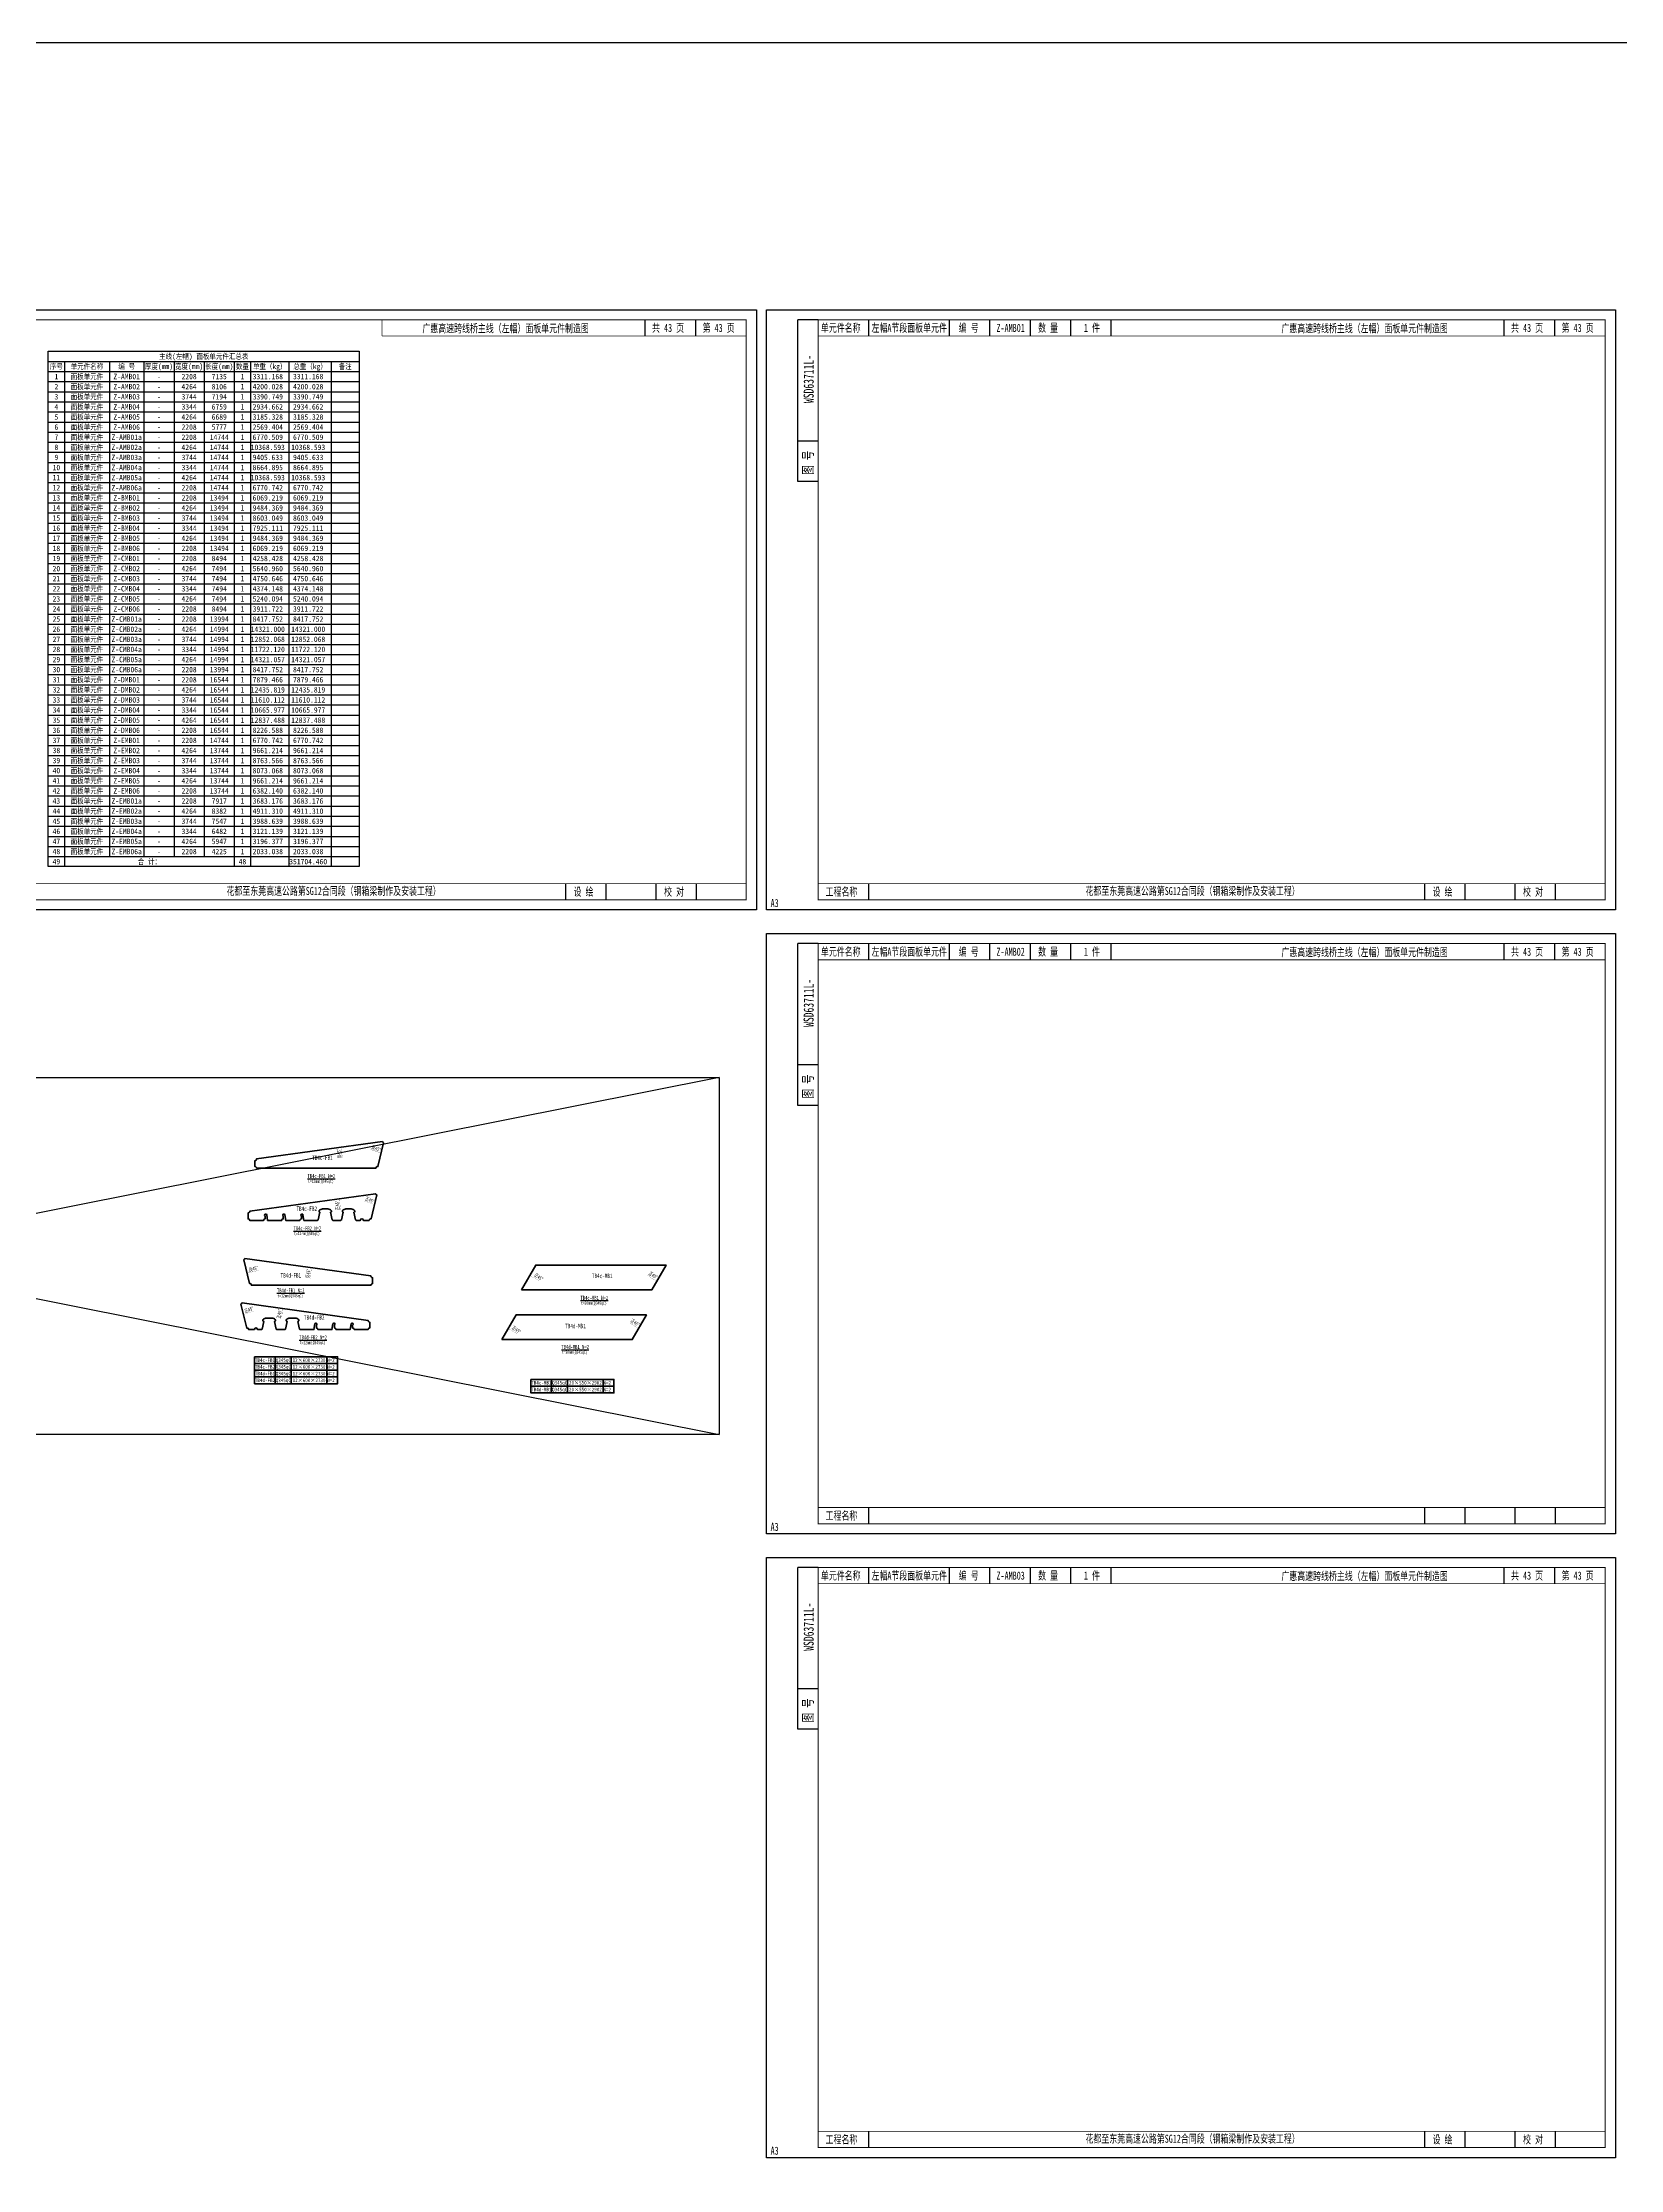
# Model space of a CAD drawing. Extents: x 1629247 to 2251351, y -601856 to -65897.
# Drawn here: x 1657669 to 1692801, y -172934 to -125579 of the extents above; entities that cross this region are included whole.
import ezdxf
from ezdxf.enums import TextEntityAlignment as Align

# ---------------------------------------------------------------- set-up
doc = ezdxf.new("R2010")
doc.units = 0
doc.header["$LTSCALE"] = 2
doc.header["$MEASUREMENT"] = 0
doc.layers.get('0').update_dxf_attribs({"linetype": 'CONTINUOUS'})
doc.layers.add('1图框轮廓', color=7, linetype='CONTINUOUS', lineweight=35)
doc.layers.add('标注层', color=3, linetype='CONTINUOUS', lineweight=13)
doc.layers.add('A3', color=7, linetype='CONTINUOUS')
doc.styles.add('仿宋', font='仿宋_GB2312_1.ttf', dxfattribs={"width": 0.7})

msp = doc.modelspace()

# ---------------------------------------------------------------- linework, layer by layer
at = {"color": 7}
for p, q in [((1657797.7, -132677.8), (1664719.7, -132677.8)), ((1657797.7, -132902.8), (1664719.7, -132902.8)), ((1658157.7, -132677.8), (1658157.7, -143927.8)), ((1659158.7, -132677.8), (1659158.7, -143702.8)), ((1659926.7, -132677.8), (1659926.7, -143702.8)), ((1660597.7, -132677.8), (1660597.7, -143702.8)), ((1661268.7, -132677.8), (1661268.7, -143702.8)), ((1661939.7, -132677.8), (1661939.7, -143927.8)), ((1662299.7, -132677.8), (1662299.7, -143927.8)), ((1663154.7, -132677.8), (1663154.7, -143927.8)), ((1664097.7, -132677.8), (1664097.7, -143927.8)), ((1657797.7, -133127.8), (1664719.7, -133127.8)), ((1657797.7, -133352.8), (1664719.7, -133352.8)), ((1657797.7, -133577.8), (1664719.7, -133577.8)), ((1657797.7, -133802.8), (1664719.7, -133802.8)), ((1657797.7, -134027.8), (1664719.7, -134027.8)), ((1657797.7, -134252.8), (1664719.7, -134252.8)), ((1657797.7, -134477.8), (1664719.7, -134477.8)), ((1657797.7, -134702.8), (1664719.7, -134702.8)), ((1657797.7, -134927.8), (1664719.7, -134927.8)), ((1657797.7, -135152.8), (1664719.7, -135152.8)), ((1657797.7, -135377.8), (1664719.7, -135377.8)), ((1657797.7, -135602.8), (1664719.7, -135602.8)), ((1657797.7, -135827.8), (1664719.7, -135827.8)), ((1657797.7, -136052.8), (1664719.7, -136052.8)), ((1657797.7, -136277.8), (1664719.7, -136277.8)), ((1657797.7, -136502.8), (1664719.7, -136502.8)), ((1657797.7, -136727.8), (1664719.7, -136727.8)), ((1657797.7, -136952.8), (1664719.7, -136952.8)), ((1657797.7, -137177.8), (1664719.7, -137177.8)), ((1657797.7, -137402.8), (1664719.7, -137402.8)), ((1657797.7, -137627.8), (1664719.7, -137627.8)), ((1657797.7, -137852.8), (1664719.7, -137852.8)), ((1657797.7, -138077.8), (1664719.7, -138077.8)), ((1657797.7, -138302.8), (1664719.7, -138302.8)), ((1657797.7, -138527.8), (1664719.7, -138527.8)), ((1657797.7, -138752.8), (1664719.7, -138752.8)), ((1657797.7, -138977.8), (1664719.7, -138977.8)), ((1657797.7, -139202.8), (1664719.7, -139202.8)), ((1657797.7, -139427.8), (1664719.7, -139427.8)), ((1657797.7, -139652.8), (1664719.7, -139652.8)), ((1657797.7, -139877.8), (1664719.7, -139877.8)), ((1657797.7, -140102.8), (1664719.7, -140102.8)), ((1657797.7, -140327.8), (1664719.7, -140327.8)), ((1657797.7, -140552.8), (1664719.7, -140552.8)), ((1657797.7, -140777.8), (1664719.7, -140777.8)), ((1657797.7, -141002.8), (1664719.7, -141002.8)), ((1657797.7, -141227.8), (1664719.7, -141227.8)), ((1657797.7, -141452.8), (1664719.7, -141452.8)), ((1657797.7, -141677.8), (1664719.7, -141677.8)), ((1657797.7, -141902.8), (1664719.7, -141902.8)), ((1657797.7, -142127.8), (1664719.7, -142127.8)), ((1657797.7, -142352.8), (1664719.7, -142352.8)), ((1657797.7, -142577.8), (1664719.7, -142577.8)), ((1657797.7, -142802.8), (1664719.7, -142802.8)), ((1657797.7, -143027.8), (1664719.7, -143027.8)), ((1657797.7, -143252.8), (1664719.7, -143252.8)), ((1657797.7, -143477.8), (1664719.7, -143477.8)), ((1657797.7, -143702.8), (1664719.7, -143702.8))]:
    msp.add_line(p, q, dxfattribs=at)
at = {"color": 8, "ltscale": 3}
for p, q in [((1632777.5, -148620.6), (1672734.1, -156570.2)), ((1672734.1, -148620.6), (1632777.5, -156570.2))]:
    msp.add_line(p, q, dxfattribs=at)
at = {"color": 7, "ltscale": 3}
msp.add_lwpolyline([(1834047.6, -285588.8), (1629247.3, -285588.8), (1629247.3, -125579), (1834047.6, -125579)], close=True, dxfattribs=at)
at = {"color": 7}
msp.add_lwpolyline([(1657797.7, -132452.8), (1664719.7, -132452.8), (1664719.7, -143927.8), (1657797.7, -143927.8)], close=True, dxfattribs=at)
at = {"color": 8, "ltscale": 3}
msp.add_lwpolyline([(1672734.1, -156570.2), (1632777.5, -156570.2), (1632777.5, -148620.6), (1672734.1, -148620.6)], close=True, dxfattribs=at)
at = {"layer": '1图框轮廓', "color": 30, "ltscale": 3}
for p, q in [((1662852.1, -154989.4), (1662852.1, -154839.4)), ((1663208.6, -154989.4), (1663208.6, -154839.4)), ((1663998.6, -154989.4), (1663998.6, -154839.4)), ((1662852.1, -155139.4), (1662852.1, -154989.4)), ((1662852.1, -155289.4), (1662852.1, -155139.4)), ((1662852.1, -155439.4), (1662852.1, -155289.4)), ((1663208.6, -155139.4), (1663208.6, -154989.4)), ((1663208.6, -155289.4), (1663208.6, -155139.4)), ((1663208.6, -155439.4), (1663208.6, -155289.4)), ((1663998.6, -155139.4), (1663998.6, -154989.4)), ((1663998.6, -155289.4), (1663998.6, -155139.4)), ((1663998.6, -155439.4), (1663998.6, -155289.4)), ((1669004.6, -155494.1), (1669004.6, -155344.1)), ((1669004.6, -155644.1), (1669004.6, -155494.1)), ((1669361.1, -155494.1), (1669361.1, -155344.1)), ((1669361.1, -155644.1), (1669361.1, -155494.1)), ((1670151.1, -155494.1), (1670151.1, -155344.1)), ((1670151.1, -155644.1), (1670151.1, -155494.1))]:
    msp.add_line(p, q, dxfattribs=at)
at = {"layer": '1图框轮廓', "color": 1}
for points in [[(1665264.4, -150073.7, -0.308359), (1665238, -150044.5), (1662433.2, -150434.9, -0.0345858), (1662433.6, -150439.7, -0.4142136), (1662398.6, -150474.7), (1662398.6, -150604.7, -0.4142136), (1662433.6, -150639.7), (1665093.3, -150639.7, -0.4851761), (1665136.5, -150605.7)], [(1663843.8, -151624, -0.5717692), (1663830.6, -151583, -0.2157414), (1663905.7, -151549), (1664022.4, -151549, -0.2157414), (1664097.5, -151583, -0.5717692), (1664084.3, -151624), (1664121.3, -151794.2), (1664133.4, -151804), (1664314.3, -151804), (1664326.4, -151794.2), (1664363.4, -151624, -0.5717692), (1664350.2, -151583, -0.2157414), (1664425.3, -151549), (1664542, -151549, -0.2157414), (1664617.1, -151583, -0.5717692), (1664603.9, -151624), (1664640.9, -151794.2), (1664653, -151804), (1664743.1, -151804, -1), (1664813.1, -151804), (1664941.7, -151804, -0.4851761), (1664984.9, -151770), (1665112.9, -151238, -0.308404), (1665086.4, -151208.8), (1662281.7, -151599.2, -0.0275841), (1662282, -151604, -0.4142136), (1662247, -151639), (1662247, -151769, -0.4142136), (1662282, -151804), (1662590.8, -151804, -0.4142136), (1662625.8, -151769), (1662625.8, -151703.1, -0.858182), (1662631.8, -151664), (1662640.5, -151664, -0.3650118), (1662660.3, -151680.6), (1662681.5, -151804), (1662994.9, -151804, -0.4142136), (1663029.9, -151769), (1663029.9, -151703.1, -0.858182), (1663035.9, -151664), (1663044.7, -151664, -0.3650118), (1663064.4, -151680.6), (1663085.7, -151804), (1663399, -151804, -0.4142136), (1663434, -151769), (1663434, -151703.1, -0.858182), (1663440, -151664), (1663448.8, -151664, -0.3650118), (1663468.5, -151680.6), (1663489.8, -151804), (1663794.7, -151804), (1663806.8, -151794.2)], [(1662176.6, -152650.9, -0.308359), (1662150.1, -152680.1), (1662278.1, -153212.1, -0.4851761), (1662321.3, -153246.1), (1664981, -153246.1, -0.4142136), (1665016, -153211.1), (1665016, -153081.1, -0.4142136), (1664981, -153046.1, -0.0345858), (1664981.3, -153041.3)], [(1663356.1, -154053.7, 0.5717692), (1663369.3, -154012.6, 0.2157414), (1663294.2, -153978.7), (1663177.5, -153978.7, 0.2157414), (1663102.4, -154012.6, 0.5717692), (1663115.6, -154053.7), (1663078.6, -154223.9), (1663066.5, -154233.7), (1662885.6, -154233.7), (1662873.4, -154223.9), (1662836.4, -154053.7, 0.5717692), (1662849.7, -154012.6, 0.2157414), (1662774.6, -153978.7), (1662657.9, -153978.7, 0.2157414), (1662582.8, -154012.6, 0.5717692), (1662596, -154053.7), (1662559, -154223.9), (1662546.9, -154233.7), (1662456.8, -154233.7, 1), (1662386.8, -154233.7), (1662258.1, -154233.7, 0.4851761), (1662215, -154199.6), (1662087, -153667.7, 0.308404), (1662113.5, -153638.5), (1664918.2, -154028.8, 0.0275841), (1664917.9, -154033.7, 0.4142136), (1664952.9, -154068.7), (1664952.9, -154198.7, 0.4142136), (1664917.9, -154233.7), (1664609.1, -154233.7, 0.4142136), (1664574.1, -154198.7), (1664574.1, -154132.7, 0.858182), (1664568.1, -154093.7), (1664559.3, -154093.7, 0.3650118), (1664539.6, -154110.3), (1664518.3, -154233.7), (1664205, -154233.7, 0.4142136), (1664170, -154198.7), (1664170, -154132.7, 0.858182), (1664164, -154093.7), (1664155.2, -154093.7, 0.3650118), (1664135.5, -154110.3), (1664114.2, -154233.7), (1663800.8, -154233.7, 0.4142136), (1663765.8, -154198.7), (1663765.8, -154132.7, 0.858182), (1663759.8, -154093.7), (1663751, -154093.7, 0.3650118), (1663731.3, -154110.3), (1663710, -154233.7), (1663405.2, -154233.7), (1663393.1, -154223.9)]]:
    msp.add_lwpolyline(points, format="xyb", close=True, dxfattribs=at)
for points in [[(1668334.6, -153348.9), (1668652.1, -152798.9), (1671554.3, -152798.9), (1671236.7, -153348.9), (1668334.6, -153348.9)], [(1667896.3, -154456.5), (1668213.8, -153906.5), (1671116.1, -153906.5), (1670798.5, -154456.5), (1667896.3, -154456.5)]]:
    msp.add_lwpolyline(points, dxfattribs=at)
at = {"layer": '1图框轮廓', "color": 30, "ltscale": 3}
for points in [[(1662392.1, -154839.4), (1664238.6, -154839.4), (1664238.6, -154989.4), (1662392.1, -154989.4)], [(1662392.1, -154989.4), (1664238.6, -154989.4), (1664238.6, -155139.4), (1662392.1, -155139.4)], [(1662392.1, -155139.4), (1664238.6, -155139.4), (1664238.6, -155289.4), (1662392.1, -155289.4)], [(1662392.1, -155289.4), (1664238.6, -155289.4), (1664238.6, -155439.4), (1662392.1, -155439.4)], [(1668544.6, -155344.1), (1670391.1, -155344.1), (1670391.1, -155494.1), (1668544.6, -155494.1)], [(1668544.6, -155494.1), (1670391.1, -155494.1), (1670391.1, -155644.1), (1668544.6, -155644.1)]]:
    msp.add_lwpolyline(points, close=True, dxfattribs=at)
at = {"layer": 'A3'}
for p, q in [((1671088.8, -132111.9), (1671088.8, -131751.9)), ((1672213.8, -132111.9), (1672213.8, -131751.9)), ((1674488.5, -135351.9), (1674488.5, -131751.9)), ((1674938.5, -131751.9), (1674488.5, -131751.9)), ((1676063.5, -132111.9), (1676063.5, -131751.9)), ((1677863.5, -132111.9), (1677863.5, -131751.9)), ((1678763.5, -132111.9), (1678763.5, -131751.9)), ((1679663.5, -132111.9), (1679663.5, -131751.9)), ((1680563.5, -132111.9), (1680563.5, -131751.9)), ((1681463.5, -132111.9), (1681463.5, -131751.9)), ((1690213.8, -132111.9), (1690213.8, -131751.9)), ((1691338.8, -132111.9), (1691338.8, -131751.9)), ((1674938.5, -134451.9), (1674488.5, -134451.9)), ((1674938.5, -135351.9), (1674488.5, -135351.9)), ((1669318, -144666.9), (1669318, -144306.9)), ((1670218, -144666.9), (1670218, -144306.9)), ((1671332.3, -144666.9), (1671332.3, -144306.9)), ((1672232.3, -144666.9), (1672232.3, -144306.9)), ((1676063.5, -144666.9), (1676063.5, -144306.9)), ((1688443, -144666.9), (1688443, -144306.9)), ((1689343, -144666.9), (1689343, -144306.9)), ((1690457.3, -144666.9), (1690457.3, -144306.9)), ((1691357.3, -144666.9), (1691357.3, -144306.9)), ((1674488.5, -149241.9), (1674488.5, -145641.9)), ((1674938.5, -145641.9), (1674488.5, -145641.9)), ((1676063.5, -146001.9), (1676063.5, -145641.9)), ((1677863.5, -146001.9), (1677863.5, -145641.9)), ((1678763.5, -146001.9), (1678763.5, -145641.9)), ((1679663.5, -146001.9), (1679663.5, -145641.9)), ((1680563.5, -146001.9), (1680563.5, -145641.9)), ((1681463.5, -146001.9), (1681463.5, -145641.9)), ((1690213.8, -146001.9), (1690213.8, -145641.9)), ((1691338.8, -146001.9), (1691338.8, -145641.9)), ((1674938.5, -148341.9), (1674488.5, -148341.9)), ((1674938.5, -149241.9), (1674488.5, -149241.9)), ((1676063.5, -158556.9), (1676063.5, -158196.9)), ((1688443, -158556.9), (1688443, -158196.9)), ((1689343, -158556.9), (1689343, -158196.9)), ((1690457.3, -158556.9), (1690457.3, -158196.9)), ((1691357.3, -158556.9), (1691357.3, -158196.9)), ((1674488.5, -163131.9), (1674488.5, -159531.9)), ((1674938.5, -159531.9), (1674488.5, -159531.9)), ((1676063.5, -159891.9), (1676063.5, -159531.9)), ((1677863.5, -159891.9), (1677863.5, -159531.9)), ((1678763.5, -159891.9), (1678763.5, -159531.9)), ((1679663.5, -159891.9), (1679663.5, -159531.9)), ((1680563.5, -159891.9), (1680563.5, -159531.9)), ((1681463.5, -159891.9), (1681463.5, -159531.9)), ((1690213.8, -159891.9), (1690213.8, -159531.9)), ((1691338.8, -159891.9), (1691338.8, -159531.9)), ((1674938.5, -162231.9), (1674488.5, -162231.9)), ((1674938.5, -163131.9), (1674488.5, -163131.9)), ((1676063.5, -172446.9), (1676063.5, -172086.9)), ((1688443, -172446.9), (1688443, -172086.9)), ((1689343, -172446.9), (1689343, -172086.9)), ((1690457.3, -172446.9), (1690457.3, -172086.9)), ((1691357.3, -172446.9), (1691357.3, -172086.9))]:
    msp.add_line(p, q, dxfattribs=at)
for points in [[(1673563.8, -131526.9), (1673563.8, -144891.9), (1654663.8, -144891.9), (1654663.8, -131526.9)], [(1692688.8, -131526.9), (1692688.8, -144891.9), (1673788.8, -144891.9), (1673788.8, -131526.9)], [(1692688.8, -145416.9), (1692688.8, -158781.9), (1673788.8, -158781.9), (1673788.8, -145416.9)], [(1692688.8, -159306.9), (1692688.8, -172671.9), (1673788.8, -172671.9), (1673788.8, -159306.9)]]:
    msp.add_lwpolyline(points, close=True, dxfattribs=at)
for points, const_width in [([(1655813.5, -131751.9), (1673338.8, -131751.9), (1673338.8, -144666.9), (1655813.5, -144666.9), (1655813.5, -131751.9)], 22.5), ([(1665229.1, -132111.9), (1665229.1, -131751.9)], 18), ([(1665229.1, -132111.9), (1673338.8, -132111.9)], 18), ([(1674938.5, -131751.9), (1692463.8, -131751.9), (1692463.8, -144666.9), (1674938.5, -144666.9), (1674938.5, -131751.9)], 22.5), ([(1674938.5, -132111.9), (1692463.8, -132111.9)], 18), ([(1655813.5, -144306.9), (1673338.8, -144306.9)], 18), ([(1674938.5, -144306.9), (1692463.8, -144306.9)], 18), ([(1674938.5, -145641.9), (1692463.8, -145641.9), (1692463.8, -158556.9), (1674938.5, -158556.9), (1674938.5, -145641.9)], 22.5), ([(1674938.5, -146001.9), (1692463.8, -146001.9)], 18), ([(1674938.5, -158196.9), (1692463.8, -158196.9)], 18), ([(1674938.5, -159531.9), (1692463.8, -159531.9), (1692463.8, -172446.9), (1674938.5, -172446.9), (1674938.5, -159531.9)], 22.5), ([(1674938.5, -159891.9), (1692463.8, -159891.9)], 18), ([(1674938.5, -172086.9), (1692463.8, -172086.9)], 18)]:
    msp.add_lwpolyline(points, dxfattribs=dict(at, const_width=const_width))
at = {"layer": '标注层', "color": 7}
for p, q in [((1662546.9, -154233.7), (1662559, -154223.9)), ((1662873.4, -154223.9), (1662885.6, -154233.7)), ((1663066.5, -154233.7), (1663078.6, -154223.9)), ((1663393.1, -154223.9), (1663405.2, -154233.7))]:
    msp.add_line(p, q, dxfattribs=at)
at = {"layer": '标注层', "color": 42}
for points in [[(1664313.1, -150179.1, 0, 16.7, 0), (1664320.3, -150228.5, 3.33, 3.33, 0), (1664347.7, -150416.2, 3.33, 3.33, 0)], [(1665202.1, -150300.7, 0, 16.7, 0), (1665154.8, -150285, 3.33, 3.33, 0), (1664974.8, -150225, 3.33, 3.33, 0)], [(1664278.8, -151334.1, 0, 16.7, 0), (1664284.5, -151383.7, 3.33, 3.33, 0), (1664306.2, -151572.2, 3.33, 3.33, 0)], [(1665058, -151446.7, 0, 16.7, 0), (1665010.7, -151430.9, 3.33, 3.33, 0), (1664830.6, -151371.1, 3.33, 3.33, 0)], [(1662238.5, -152974.2, 0, 16.7, 0), (1662287, -152962.7, 3.33, 3.33, 0), (1662471.6, -152918.8, 3.33, 3.33, 0)], [(1663656.2, -152865.4, 0, 16.7, 0), (1663650.4, -152914.9, 3.33, 3.33, 0), (1663628.6, -153103.4, 3.33, 3.33, 0)], [(1668532.9, -153036.2, 0, 16.7, 0), (1668576.2, -153061, 3.33, 3.33, 0), (1668740.9, -153155.2, 3.33, 3.33, 0)], [(1671339, -153155.6, 0, 16.7, 0), (1671296.9, -153128.9, 3.33, 3.33, 0), (1671136.5, -153027.4, 3.33, 3.33, 0)], [(1662148.9, -153894.5, 0, 16.7, 0), (1662196.2, -153878.8, 3.33, 3.33, 0), (1662376.3, -153819, 3.33, 3.33, 0)], [(1663015.6, -153764, 0, 16.7, 0), (1663010.4, -153813.6, 3.33, 3.33, 0), (1662990.9, -154002.4, 3.33, 3.33, 0)], [(1668035.2, -154211.1, 0, 16.7, 0), (1668078.5, -154235.8, 3.33, 3.33, 0), (1668243.2, -154330, 3.33, 3.33, 0)], [(1670936.7, -154208.2, 0, 16.7, 0), (1670894.6, -154181.5, 3.33, 3.33, 0), (1670734.2, -154080, 3.33, 3.33, 0)]]:
    msp.add_lwpolyline(points, format="xyseb", dxfattribs=at)
at = {"layer": '标注层', "color": 7}
msp.add_arc((1663350.6, -154029.3), 25, 282.57547, 41.61384, dxfattribs=at)

# ---------------------------------------------------------------- texts
at = {"color": 7, "style": '仿宋', "width": 0.85}
for s, height, p in [('主线(左幅) 面板单元件汇总表', 121.5, (1661258.7, -132565.3)), ('序号', 121.5, (1657977.7, -132790.3)), ('1', 121.5, (1657977.7, -133015.3)), ('单元件名称', 121.5, (1658658.2, -132790.3)), ('面板单元件', 121.5, (1658658.2, -133015.3)), ('Z-AMB01', 121.5, (1659542.7, -133015.3)), ('编 号', 121.5, (1659542.7, -132790.3)), ('厚度(mm)', 121.5, (1660262.2, -132790.3)), ('-', 121.5, (1660262.2, -133015.3)), ('宽度(mm)', 121.5, (1660933.2, -132790.3)), ('2208', 121.5, (1660933.2, -133015.3)), ('长度(mm)', 121.5, (1661604.2, -132790.3)), ('7135', 121.5, (1661604.2, -133015.3)), ('数量', 121.5, (1662119.7, -132790.3)), ('1', 121.5, (1662119.7, -133015.3)), ('单重（kg）', 121.5, (1662727.2, -132790.3)), ('3311.168 ', 121.5, (1662727.2, -133015.3)), ('总重（kg）', 121.5, (1663626.2, -132790.3)), ('3311.168 ', 121.5, (1663626.2, -133015.3)), ('备注', 121.5, (1664408.7, -132790.3)), ('3', 121.5, (1657977.7, -133465.3)), ('2', 121.5, (1657977.7, -133240.3)), ('面板单元件', 121.5, (1658658.2, -133240.3)), ('面板单元件', 121.5, (1658658.2, -133465.3)), ('Z-AMB02', 121.5, (1659542.7, -133240.3)), ('Z-AMB03', 121.5, (1659542.7, -133465.3)), ('-', 121.5, (1660262.2, -133240.3)), ('-', 121.5, (1660262.2, -133465.3)), ('4264', 121.5, (1660933.2, -133240.3)), ('3744', 121.5, (1660933.2, -133465.3)), ('8106', 121.5, (1661604.2, -133240.3)), ('7194', 121.5, (1661604.2, -133465.3)), ('1', 121.5, (1662119.7, -133240.3)), ('1', 121.5, (1662119.7, -133465.3)), ('4200.028 ', 121.5, (1662727.2, -133240.3)), ('3390.749 ', 121.5, (1662727.2, -133465.3)), ('4200.028 ', 121.5, (1663626.2, -133240.3)), ('3390.749 ', 121.5, (1663626.2, -133465.3)), ('4', 121.5, (1657977.7, -133690.3)), ('5', 121.5, (1657977.7, -133915.3)), ('面板单元件', 121.5, (1658658.2, -133690.3)), ('面板单元件', 121.5, (1658658.2, -133915.3)), ('Z-AMB04', 121.5, (1659542.7, -133690.3)), ('Z-AMB05', 121.5, (1659542.7, -133915.3)), ('-', 121.5, (1660262.2, -133690.3)), ('-', 121.5, (1660262.2, -133915.3)), ('4264', 121.5, (1660933.2, -133915.3)), ('3344', 121.5, (1660933.2, -133690.3)), ('6759', 121.5, (1661604.2, -133690.3)), ('6689', 121.5, (1661604.2, -133915.3)), ('1', 121.5, (1662119.7, -133690.3)), ('1', 121.5, (1662119.7, -133915.3)), ('3185.328 ', 121.5, (1662727.2, -133915.3)), ('2934.662 ', 121.5, (1662727.2, -133690.3)), ('3185.328 ', 121.5, (1663626.2, -133915.3)), ('2934.662 ', 121.5, (1663626.2, -133690.3)), ('6', 121.5, (1657977.7, -134140.3)), ('7', 121.5, (1657977.7, -134365.3)), ('面板单元件', 121.5, (1658658.2, -134140.3)), ('面板单元件', 121.5, (1658658.2, -134365.3)), ('Z-AMB01a', 121.5, (1659542.7, -134365.3)), ('Z-AMB06', 121.5, (1659542.7, -134140.3)), ('-', 121.5, (1660262.2, -134140.3)), ('-', 121.5, (1660262.2, -134365.3)), ('2208', 121.5, (1660933.2, -134140.3)), ('2208', 121.5, (1660933.2, -134365.3)), ('14744', 121.5, (1661604.2, -134365.3)), ('5777', 121.5, (1661604.2, -134140.3)), ('1', 121.5, (1662119.7, -134140.3)), ('1', 121.5, (1662119.7, -134365.3)), ('2569.404 ', 121.5, (1662727.2, -134140.3)), ('6770.509 ', 121.5, (1662727.2, -134365.3)), ('2569.404 ', 121.5, (1663626.2, -134140.3)), ('6770.509 ', 121.5, (1663626.2, -134365.3)), ('8', 121.5, (1657977.7, -134590.3)), ('9', 121.5, (1657977.7, -134815.3)), ('面板单元件', 121.5, (1658658.2, -134590.3)), ('面板单元件', 121.5, (1658658.2, -134815.3)), ('面板单元件', 121.5, (1658658.2, -135040.3)), ('Z-AMB02a', 121.5, (1659542.7, -134590.3)), ('Z-AMB03a', 121.5, (1659542.7, -134815.3)), ('-', 121.5, (1660262.2, -134590.3)), ('-', 121.5, (1660262.2, -134815.3)), ('4264', 121.5, (1660933.2, -134590.3)), ('3744', 121.5, (1660933.2, -134815.3)), ('14744', 121.5, (1661604.2, -134590.3)), ('14744', 121.5, (1661604.2, -134815.3)), ('1', 121.5, (1662119.7, -134590.3)), ('1', 121.5, (1662119.7, -134815.3)), ('10368.593 ', 121.5, (1662727.2, -134590.3)), ('9405.633 ', 121.5, (1662727.2, -134815.3)), ('10368.593 ', 121.5, (1663626.2, -134590.3)), ('9405.633 ', 121.5, (1663626.2, -134815.3)), ('10', 121.5, (1657977.7, -135040.3)), ('11', 121.5, (1657977.7, -135265.3)), ('12', 121.5, (1657977.7, -135490.3)), ('面板单元件', 121.5, (1658658.2, -135265.3)), ('面板单元件', 121.5, (1658658.2, -135490.3)), ('Z-AMB04a', 121.5, (1659542.7, -135040.3)), ('Z-AMB05a', 121.5, (1659542.7, -135265.3)), ('Z-AMB06a', 121.5, (1659542.7, -135490.3)), ('-', 121.5, (1660262.2, -135040.3)), ('-', 121.5, (1660262.2, -135265.3)), ('4264', 121.5, (1660933.2, -135265.3)), ('3344', 121.5, (1660933.2, -135040.3)), ('2208', 121.5, (1660933.2, -135490.3)), ('14744', 121.5, (1661604.2, -135040.3)), ('14744', 121.5, (1661604.2, -135265.3)), ('14744', 121.5, (1661604.2, -135490.3)), ('1', 121.5, (1662119.7, -135040.3)), ('1', 121.5, (1662119.7, -135265.3)), ('1', 121.5, (1662119.7, -135490.3)), ('10368.593 ', 121.5, (1662727.2, -135265.3)), ('8664.895 ', 121.5, (1662727.2, -135040.3)), ('6770.742 ', 121.5, (1662727.2, -135490.3)), ('10368.593 ', 121.5, (1663626.2, -135265.3)), ('8664.895 ', 121.5, (1663626.2, -135040.3)), ('6770.742 ', 121.5, (1663626.2, -135490.3)), ('13', 121.5, (1657977.7, -135715.3)), ('14', 121.5, (1657977.7, -135940.3)), ('面板单元件', 121.5, (1658658.2, -135715.3)), ('面板单元件', 121.5, (1658658.2, -135940.3)), ('Z-BMB01', 121.5, (1659542.7, -135715.3)), ('Z-BMB02', 121.5, (1659542.7, -135940.3)), ('-', 121.5, (1660262.2, -135490.3)), ('-', 121.5, (1660262.2, -135715.3)), ('4264', 121.5, (1660933.2, -135940.3)), ('2208', 121.5, (1660933.2, -135715.3)), ('13494', 121.5, (1661604.2, -135715.3)), ('13494', 121.5, (1661604.2, -135940.3)), ('1', 121.5, (1662119.7, -135715.3)), ('1', 121.5, (1662119.7, -135940.3)), ('9484.369 ', 121.5, (1662727.2, -135940.3)), ('6069.219 ', 121.5, (1662727.2, -135715.3)), ('9484.369 ', 121.5, (1663626.2, -135940.3)), ('6069.219 ', 121.5, (1663626.2, -135715.3)), ('15', 121.5, (1657977.7, -136165.3)), ('16', 121.5, (1657977.7, -136390.3)), ('面板单元件', 121.5, (1658658.2, -136165.3)), ('面板单元件', 121.5, (1658658.2, -136390.3)), ('Z-BMB03', 121.5, (1659542.7, -136165.3)), ('Z-BMB04', 121.5, (1659542.7, -136390.3)), ('-', 121.5, (1660262.2, -135940.3)), ('-', 121.5, (1660262.2, -136165.3)), ('3744', 121.5, (1660933.2, -136165.3)), ('3344', 121.5, (1660933.2, -136390.3)), ('13494', 121.5, (1661604.2, -136165.3)), ('13494', 121.5, (1661604.2, -136390.3)), ('1', 121.5, (1662119.7, -136165.3)), ('1', 121.5, (1662119.7, -136390.3)), ('8603.049 ', 121.5, (1662727.2, -136165.3)), ('7925.111 ', 121.5, (1662727.2, -136390.3)), ('8603.049 ', 121.5, (1663626.2, -136165.3)), ('7925.111 ', 121.5, (1663626.2, -136390.3)), ('17', 121.5, (1657977.7, -136615.3)), ('18', 121.5, (1657977.7, -136840.3)), ('面板单元件', 121.5, (1658658.2, -136615.3)), ('面板单元件', 121.5, (1658658.2, -136840.3)), ('Z-BMB05', 121.5, (1659542.7, -136615.3)), ('Z-BMB06', 121.5, (1659542.7, -136840.3)), ('-', 121.5, (1660262.2, -136390.3)), ('-', 121.5, (1660262.2, -136615.3)), ('-', 121.5, (1660262.2, -136840.3)), ('4264', 121.5, (1660933.2, -136615.3)), ('2208', 121.5, (1660933.2, -136840.3)), ('13494', 121.5, (1661604.2, -136615.3)), ('13494', 121.5, (1661604.2, -136840.3)), ('1', 121.5, (1662119.7, -136615.3)), ('1', 121.5, (1662119.7, -136840.3)), ('9484.369 ', 121.5, (1662727.2, -136615.3)), ('6069.219 ', 121.5, (1662727.2, -136840.3)), ('9484.369 ', 121.5, (1663626.2, -136615.3)), ('6069.219 ', 121.5, (1663626.2, -136840.3)), ('20', 121.5, (1657977.7, -137290.3)), ('19', 121.5, (1657977.7, -137065.3)), ('面板单元件', 121.5, (1658658.2, -137065.3)), ('面板单元件', 121.5, (1658658.2, -137290.3)), ('Z-CMB01', 121.5, (1659542.7, -137065.3)), ('Z-CMB02', 121.5, (1659542.7, -137290.3)), ('-', 121.5, (1660262.2, -137065.3)), ('-', 121.5, (1660262.2, -137290.3)), ('4264', 121.5, (1660933.2, -137290.3)), ('2208', 121.5, (1660933.2, -137065.3)), ('8494', 121.5, (1661604.2, -137065.3)), ('7494', 121.5, (1661604.2, -137290.3)), ('1', 121.5, (1662119.7, -137065.3)), ('1', 121.5, (1662119.7, -137290.3)), ('4258.428 ', 121.5, (1662727.2, -137065.3)), ('5640.960 ', 121.5, (1662727.2, -137290.3)), ('4258.428 ', 121.5, (1663626.2, -137065.3)), ('5640.960 ', 121.5, (1663626.2, -137290.3)), ('21', 121.5, (1657977.7, -137515.3)), ('22', 121.5, (1657977.7, -137740.3)), ('面板单元件', 121.5, (1658658.2, -137515.3)), ('面板单元件', 121.5, (1658658.2, -137740.3)), ('Z-CMB03', 121.5, (1659542.7, -137515.3)), ('Z-CMB04', 121.5, (1659542.7, -137740.3)), ('-', 121.5, (1660262.2, -137515.3)), ('-', 121.5, (1660262.2, -137740.3)), ('3744', 121.5, (1660933.2, -137515.3)), ('3344', 121.5, (1660933.2, -137740.3)), ('7494', 121.5, (1661604.2, -137515.3)), ('7494', 121.5, (1661604.2, -137740.3)), ('1', 121.5, (1662119.7, -137515.3)), ('1', 121.5, (1662119.7, -137740.3)), ('4750.646 ', 121.5, (1662727.2, -137515.3)), ('4374.148 ', 121.5, (1662727.2, -137740.3)), ('4750.646 ', 121.5, (1663626.2, -137515.3)), ('4374.148 ', 121.5, (1663626.2, -137740.3)), ('23', 121.5, (1657977.7, -137965.3)), ('24', 121.5, (1657977.7, -138190.3)), ('面板单元件', 121.5, (1658658.2, -137965.3)), ('面板单元件', 121.5, (1658658.2, -138190.3)), ('Z-CMB05', 121.5, (1659542.7, -137965.3)), ('Z-CMB06', 121.5, (1659542.7, -138190.3)), ('-', 121.5, (1660262.2, -137965.3)), ('-', 121.5, (1660262.2, -138190.3)), ('4264', 121.5, (1660933.2, -137965.3)), ('2208', 121.5, (1660933.2, -138190.3)), ('8494', 121.5, (1661604.2, -138190.3)), ('7494', 121.5, (1661604.2, -137965.3)), ('1', 121.5, (1662119.7, -137965.3)), ('1', 121.5, (1662119.7, -138190.3)), ('3911.722 ', 121.5, (1662727.2, -138190.3)), ('5240.094 ', 121.5, (1662727.2, -137965.3)), ('3911.722 ', 121.5, (1663626.2, -138190.3)), ('5240.094 ', 121.5, (1663626.2, -137965.3)), ('25', 121.5, (1657977.7, -138415.3)), ('26', 121.5, (1657977.7, -138640.3)), ('面板单元件', 121.5, (1658658.2, -138415.3)), ('面板单元件', 121.5, (1658658.2, -138640.3)), ('Z-CMB01a', 121.5, (1659542.7, -138415.3)), ('Z-CMB02a', 121.5, (1659542.7, -138640.3)), ('-', 121.5, (1660262.2, -138415.3)), ('-', 121.5, (1660262.2, -138640.3)), ('4264', 121.5, (1660933.2, -138640.3)), ('2208', 121.5, (1660933.2, -138415.3)), ('13994', 121.5, (1661604.2, -138415.3)), ('14994', 121.5, (1661604.2, -138640.3)), ('1', 121.5, (1662119.7, -138415.3)), ('1', 121.5, (1662119.7, -138640.3)), ('14321.000 ', 121.5, (1662727.2, -138640.3)), ('8417.752 ', 121.5, (1662727.2, -138415.3)), ('14321.000 ', 121.5, (1663626.2, -138640.3)), ('8417.752 ', 121.5, (1663626.2, -138415.3)), ('27', 121.5, (1657977.7, -138865.3)), ('28', 121.5, (1657977.7, -139090.3)), ('面板单元件', 121.5, (1658658.2, -138865.3)), ('面板单元件', 121.5, (1658658.2, -139090.3)), ('Z-CMB03a', 121.5, (1659542.7, -138865.3)), ('Z-CMB04a', 121.5, (1659542.7, -139090.3)), ('-', 121.5, (1660262.2, -138865.3)), ('-', 121.5, (1660262.2, -139090.3)), ('3744', 121.5, (1660933.2, -138865.3)), ('3344', 121.5, (1660933.2, -139090.3)), ('14994', 121.5, (1661604.2, -138865.3)), ('14994', 121.5, (1661604.2, -139090.3)), ('1', 121.5, (1662119.7, -138865.3)), ('1', 121.5, (1662119.7, -139090.3)), ('12852.068 ', 121.5, (1662727.2, -138865.3)), ('11722.120 ', 121.5, (1662727.2, -139090.3)), ('12852.068 ', 121.5, (1663626.2, -138865.3)), ('11722.120 ', 121.5, (1663626.2, -139090.3)), ('30', 121.5, (1657977.7, -139540.3)), ('29', 121.5, (1657977.7, -139315.3)), ('面板单元件', 121.5, (1658658.2, -139315.3)), ('面板单元件', 121.5, (1658658.2, -139540.3)), ('面板单元件', 121.5, (1658658.2, -139765.3)), ('Z-CMB05a', 121.5, (1659542.7, -139315.3)), ('Z-CMB06a', 121.5, (1659542.7, -139540.3)), ('-', 121.5, (1660262.2, -139315.3)), ('-', 121.5, (1660262.2, -139540.3)), ('4264', 121.5, (1660933.2, -139315.3)), ('2208', 121.5, (1660933.2, -139540.3)), ('14994', 121.5, (1661604.2, -139315.3)), ('13994', 121.5, (1661604.2, -139540.3)), ('1', 121.5, (1662119.7, -139315.3)), ('1', 121.5, (1662119.7, -139540.3)), ('14321.057 ', 121.5, (1662727.2, -139315.3)), ('8417.752 ', 121.5, (1662727.2, -139540.3)), ('14321.057 ', 121.5, (1663626.2, -139315.3)), ('8417.752 ', 121.5, (1663626.2, -139540.3)), ('31', 121.5, (1657977.7, -139765.3)), ('32', 121.5, (1657977.7, -139990.3)), ('33', 121.5, (1657977.7, -140215.3)), ('面板单元件', 121.5, (1658658.2, -139990.3)), ('面板单元件', 121.5, (1658658.2, -140215.3)), ('Z-DMB01', 121.5, (1659542.7, -139765.3)), ('Z-DMB02', 121.5, (1659542.7, -139990.3)), ('Z-DMB03', 121.5, (1659542.7, -140215.3)), ('-', 121.5, (1660262.2, -139765.3)), ('-', 121.5, (1660262.2, -139990.3)), ('4264', 121.5, (1660933.2, -139990.3)), ('3744', 121.5, (1660933.2, -140215.3)), ('2208', 121.5, (1660933.2, -139765.3)), ('16544', 121.5, (1661604.2, -139765.3)), ('16544', 121.5, (1661604.2, -139990.3)), ('16544', 121.5, (1661604.2, -140215.3)), ('1', 121.5, (1662119.7, -139765.3)), ('1', 121.5, (1662119.7, -139990.3)), ('1', 121.5, (1662119.7, -140215.3)), ('12435.819 ', 121.5, (1662727.2, -139990.3)), ('11610.112 ', 121.5, (1662727.2, -140215.3)), ('7879.466 ', 121.5, (1662727.2, -139765.3)), ('12435.819 ', 121.5, (1663626.2, -139990.3)), ('11610.112 ', 121.5, (1663626.2, -140215.3)), ('7879.466 ', 121.5, (1663626.2, -139765.3)), ('34', 121.5, (1657977.7, -140440.3)), ('35', 121.5, (1657977.7, -140665.3)), ('面板单元件', 121.5, (1658658.2, -140440.3)), ('面板单元件', 121.5, (1658658.2, -140665.3)), ('Z-DMB04', 121.5, (1659542.7, -140440.3)), ('Z-DMB05', 121.5, (1659542.7, -140665.3)), ('-', 121.5, (1660262.2, -140215.3)), ('-', 121.5, (1660262.2, -140440.3)), ('4264', 121.5, (1660933.2, -140665.3)), ('3344', 121.5, (1660933.2, -140440.3)), ('16544', 121.5, (1661604.2, -140440.3)), ('16544', 121.5, (1661604.2, -140665.3)), ('1', 121.5, (1662119.7, -140440.3)), ('1', 121.5, (1662119.7, -140665.3)), ('10665.977 ', 121.5, (1662727.2, -140440.3)), ('12837.488 ', 121.5, (1662727.2, -140665.3)), ('10665.977 ', 121.5, (1663626.2, -140440.3)), ('12837.488 ', 121.5, (1663626.2, -140665.3)), ('36', 121.5, (1657977.7, -140890.3)), ('37', 121.5, (1657977.7, -141115.3)), ('面板单元件', 121.5, (1658658.2, -140890.3)), ('面板单元件', 121.5, (1658658.2, -141115.3)), ('Z-DMB06', 121.5, (1659542.7, -140890.3)), ('Z-EMB01', 121.5, (1659542.7, -141115.3)), ('-', 121.5, (1660262.2, -140665.3)), ('-', 121.5, (1660262.2, -140890.3)), ('2208', 121.5, (1660933.2, -140890.3)), ('2208', 121.5, (1660933.2, -141115.3)), ('16544', 121.5, (1661604.2, -140890.3)), ('14744', 121.5, (1661604.2, -141115.3)), ('1', 121.5, (1662119.7, -140890.3)), ('1', 121.5, (1662119.7, -141115.3)), ('8226.588 ', 121.5, (1662727.2, -140890.3)), ('6770.742 ', 121.5, (1662727.2, -141115.3)), ('8226.588 ', 121.5, (1663626.2, -140890.3)), ('6770.742 ', 121.5, (1663626.2, -141115.3)), ('38', 121.5, (1657977.7, -141340.3)), ('39', 121.5, (1657977.7, -141565.3)), ('面板单元件', 121.5, (1658658.2, -141340.3)), ('面板单元件', 121.5, (1658658.2, -141565.3)), ('Z-EMB02', 121.5, (1659542.7, -141340.3)), ('Z-EMB03', 121.5, (1659542.7, -141565.3)), ('-', 121.5, (1660262.2, -141115.3)), ('-', 121.5, (1660262.2, -141340.3)), ('-', 121.5, (1660262.2, -141565.3)), ('4264', 121.5, (1660933.2, -141340.3)), ('3744', 121.5, (1660933.2, -141565.3)), ('13744', 121.5, (1661604.2, -141340.3)), ('13744', 121.5, (1661604.2, -141565.3)), ('1', 121.5, (1662119.7, -141340.3)), ('1', 121.5, (1662119.7, -141565.3)), ('8763.566 ', 121.5, (1662727.2, -141565.3)), ('9661.214 ', 121.5, (1662727.2, -141340.3)), ('8763.566 ', 121.5, (1663626.2, -141565.3)), ('9661.214 ', 121.5, (1663626.2, -141340.3)), ('40', 121.5, (1657977.7, -141790.3)), ('41', 121.5, (1657977.7, -142015.3)), ('面板单元件', 121.5, (1658658.2, -141790.3)), ('面板单元件', 121.5, (1658658.2, -142015.3)), ('Z-EMB04', 121.5, (1659542.7, -141790.3)), ('Z-EMB05', 121.5, (1659542.7, -142015.3)), ('-', 121.5, (1660262.2, -141790.3)), ('-', 121.5, (1660262.2, -142015.3)), ('4264', 121.5, (1660933.2, -142015.3)), ('3344', 121.5, (1660933.2, -141790.3)), ('13744', 121.5, (1661604.2, -141790.3)), ('13744', 121.5, (1661604.2, -142015.3)), ('1', 121.5, (1662119.7, -141790.3)), ('1', 121.5, (1662119.7, -142015.3)), ('8073.068 ', 121.5, (1662727.2, -141790.3)), ('9661.214 ', 121.5, (1662727.2, -142015.3)), ('8073.068 ', 121.5, (1663626.2, -141790.3)), ('9661.214 ', 121.5, (1663626.2, -142015.3)), ('42', 121.5, (1657977.7, -142240.3)), ('43', 121.5, (1657977.7, -142465.3)), ('面板单元件', 121.5, (1658658.2, -142240.3)), ('面板单元件', 121.5, (1658658.2, -142465.3)), ('Z-EMB01a', 121.5, (1659542.7, -142465.3)), ('Z-EMB06', 121.5, (1659542.7, -142240.3)), ('-', 121.5, (1660262.2, -142240.3)), ('-', 121.5, (1660262.2, -142465.3)), ('2208', 121.5, (1660933.2, -142240.3)), ('2208', 121.5, (1660933.2, -142465.3)), ('13744', 121.5, (1661604.2, -142240.3)), ('7917', 121.5, (1661604.2, -142465.3)), ('1', 121.5, (1662119.7, -142240.3)), ('1', 121.5, (1662119.7, -142465.3)), ('3683.176 ', 121.5, (1662727.2, -142465.3)), ('6382.140 ', 121.5, (1662727.2, -142240.3)), ('3683.176 ', 121.5, (1663626.2, -142465.3)), ('6382.140 ', 121.5, (1663626.2, -142240.3)), ('44', 121.5, (1657977.7, -142690.3)), ('45', 121.5, (1657977.7, -142915.3)), ('面板单元件', 121.5, (1658658.2, -142690.3)), ('面板单元件', 121.5, (1658658.2, -142915.3)), ('Z-EMB02a', 121.5, (1659542.7, -142690.3)), ('Z-EMB03a', 121.5, (1659542.7, -142915.3)), ('-', 121.5, (1660262.2, -142690.3)), ('-', 121.5, (1660262.2, -142915.3)), ('4264', 121.5, (1660933.2, -142690.3)), ('3744', 121.5, (1660933.2, -142915.3)), ('8382', 121.5, (1661604.2, -142690.3)), ('7547', 121.5, (1661604.2, -142915.3)), ('1', 121.5, (1662119.7, -142690.3)), ('1', 121.5, (1662119.7, -142915.3)), ('4911.310 ', 121.5, (1662727.2, -142690.3)), ('3988.639 ', 121.5, (1662727.2, -142915.3)), ('4911.310 ', 121.5, (1663626.2, -142690.3)), ('3988.639 ', 121.5, (1663626.2, -142915.3)), ('46', 121.5, (1657977.7, -143140.3)), ('47', 121.5, (1657977.7, -143365.3)), ('面板单元件', 121.5, (1658658.2, -143140.3)), ('面板单元件', 121.5, (1658658.2, -143365.3)), ('Z-EMB04a', 121.5, (1659542.7, -143140.3)), ('Z-EMB05a', 121.5, (1659542.7, -143365.3)), ('-', 121.5, (1660262.2, -143140.3)), ('-', 121.5, (1660262.2, -143365.3)), ('4264', 121.5, (1660933.2, -143365.3)), ('3344', 121.5, (1660933.2, -143140.3)), ('5947', 121.5, (1661604.2, -143365.3)), ('6482', 121.5, (1661604.2, -143140.3)), ('1', 121.5, (1662119.7, -143140.3)), ('1', 121.5, (1662119.7, -143365.3)), ('3121.139 ', 121.5, (1662727.2, -143140.3)), ('3196.377 ', 121.5, (1662727.2, -143365.3)), ('3121.139 ', 121.5, (1663626.2, -143140.3)), ('3196.377 ', 121.5, (1663626.2, -143365.3)), ('48', 121.5, (1657977.7, -143590.3)), ('49', 121.5, (1657977.7, -143815.3)), ('面板单元件', 121.5, (1658658.2, -143590.3)), ('Z-EMB06a', 121.5, (1659542.7, -143590.3)), ('合 计：', 121.5, (1660048.7, -143815.3)), ('-', 121.5, (1660262.2, -143590.3)), ('2208', 121.5, (1660933.2, -143590.3)), ('4225', 121.5, (1661604.2, -143590.3)), ('48', 121.5, (1662119.7, -143815.3)), ('1', 121.5, (1662119.7, -143590.3)), ('2033.038 ', 121.5, (1662727.2, -143590.3)), ('351704.460 ', 121.5, (1663626.2, -143815.3)), ('2033.038 ', 121.5, (1663626.2, -143590.3)), ('TB4c-FB1', 81, (1662622.1, -154914.4)), ('TB4c-FB2', 81, (1662622.1, -155064.4)), ('TB4d-FB1', 81, (1662622.1, -155214.4)), ('TB4d-FB2', 81, (1662622.1, -155364.4)), ('Q345qC', 81, (1663030.4, -154914.4)), ('Q345qC', 81, (1663030.4, -155064.4)), ('Q345qC', 81, (1663030.4, -155214.4)), ('Q345qC', 81, (1663030.4, -155364.4)), ('12×600×2730', 81, (1663603.6, -154914.4)), ('12×600×2730', 81, (1663603.6, -155064.4)), ('12×600×2730', 81, (1663603.6, -155214.4)), ('12×600×2730', 81, (1663603.6, -155364.4)), ('N=2 ', 81, (1664118.6, -154914.4)), ('N=2 ', 81, (1664118.6, -155064.4)), ('N=2 ', 81, (1664118.6, -155214.4)), ('N=2 ', 81, (1664118.6, -155364.4)), ('TB4c-MB1', 81, (1668774.6, -155419.1)), ('TB4d-MB1', 81, (1668774.6, -155569.1)), ('Q345qC', 81, (1669182.9, -155419.1)), ('Q345qC', 81, (1669182.9, -155569.1)), ('20×550×2902', 81, (1669756.1, -155419.1)), ('20×550×2902', 81, (1669756.1, -155569.1)), ('N=2 ', 81, (1670271.1, -155419.1)), ('N=2 ', 81, (1670271.1, -155569.1))]:
    msp.add_text(s, height=height, dxfattribs=at).set_placement(p, align=Align.MIDDLE_CENTER)
at = {"layer": 'A3', "color": 6, "linetype": 'Continuous', "style": '仿宋', "width": 0.7}
for s, height, p in [('广惠高速跨线桥主线（左幅）面板单元件制造图', 180, (1666127.4, -132032.7)), ('广惠高速跨线桥主线（左幅）面板单元件制造图', 180, (1685252.4, -132032.7)), ('广惠高速跨线桥主线（左幅）面板单元件制造图', 180, (1685252.4, -145922.7)), ('TB4c-FB1', 100, (1663671.4, -150458.8)), ('TB4c-FB2', 100, (1663323.4, -151593.6)), ('TB4d-FB1', 100, (1662969.9, -153077.1)), ('TB4c-MB1', 100, (1669900.8, -153089.4)), ('TB4d-FB2', 100, (1663490, -154014.2)), ('TB4d-MB1', 100, (1669307, -154205.9)), ('广惠高速跨线桥主线（左幅）面板单元件制造图', 180, (1685252.4, -159812.7))]:
    msp.add_text(s, height=height, dxfattribs=at).set_placement(p)
at = {"layer": 'A3', "color": 7, "linetype": 'Continuous', "style": '仿宋', "width": 0.7}
for s, p in [('共 43 页', (1671241, -132022.1)), ('第 43 页', (1672366, -132022.1)), ('单元件名称', (1675001, -132022.1)), ('编 号', (1678069.4, -132022.1)), ('数 量', (1679835.9, -132022.1)), ('共 43 页', (1690366, -132022.1)), ('第 43 页', (1691491, -132022.1)), ('花都至东莞高速公路第SG12合同段（钢箱梁制作及安装工程）', (1661765.2, -144559.4)), ('设 绘', (1669493.5, -144577.1)), ('校 对', (1671507.8, -144577.1)), ('工程名称', (1675104.1, -144577.1)), ('花都至东莞高速公路第SG12合同段（钢箱梁制作及安装工程）', (1680890.2, -144559.4)), ('设 绘', (1688618.5, -144577.1)), ('校 对', (1690632.8, -144577.1)), ('单元件名称', (1675001, -145912.1)), ('编 号', (1678069.4, -145912.1)), ('数 量', (1679835.9, -145912.1)), ('共 43 页', (1690366, -145912.1)), ('第 43 页', (1691491, -145912.1)), ('工程名称', (1675104.1, -158467.1)), ('单元件名称', (1675001, -159802.1)), ('编 号', (1678069.4, -159802.1)), ('数 量', (1679835.9, -159802.1)), ('共 43 页', (1690366, -159802.1)), ('第 43 页', (1691491, -159802.1)), ('工程名称', (1675104.1, -172357.1)), ('花都至东莞高速公路第SG12合同段（钢箱梁制作及安装工程）', (1680890.2, -172339.4)), ('设 绘', (1688618.5, -172357.1)), ('校 对', (1690632.8, -172357.1))]:
    msp.add_text(s, height=180, dxfattribs=at).set_placement(p)
at = {"layer": 'A3', "color": 6, "linetype": 'Continuous', "style": '仿宋', "width": 0.7}
for s, p in [('左幅A节段面板单元件', (1676965.6, -132022.1)), ('Z-AMB01', (1679224.1, -132022.1)), ('1 件', (1681033.3, -132022.1)), ('左幅A节段面板单元件', (1676965.6, -145912.1)), ('Z-AMB02', (1679224.1, -145912.1)), ('1 件', (1681033.3, -145912.1)), ('左幅A节段面板单元件', (1676965.6, -159802.1)), ('Z-AMB03', (1679224.1, -159802.1)), ('1 件', (1681033.3, -159802.1))]:
    msp.add_text(s, height=180, dxfattribs=at).set_placement(p, align=Align.CENTER)
at = {"layer": 'A3', "color": 7, "linetype": 'Continuous', "style": '仿宋', "width": 0.7}
for p in [(1674839.2, -133070.6), (1674839.2, -146960.6), (1674839.2, -160850.6)]:
    msp.add_text('WSD63711L-', height=225, rotation=90, dxfattribs=at).set_placement(p, align=Align.CENTER)
for p in [(1674822.9, -135200.8), (1674822.9, -149090.8), (1674822.9, -162980.8)]:
    msp.add_text('图 号', height=225, rotation=90, dxfattribs=at).set_placement(p)
for p in [(1673969.3, -144826.6), (1673969.3, -158716.6), (1673969.3, -172606.6)]:
    msp.add_text('A3', height=180, dxfattribs=at).set_placement(p, align=Align.CENTER)
at = {"layer": 'A3', "color": 4, "linetype": 'Continuous', "style": '仿宋', "width": 0.7}
for s, height, p in [('%%UTB4c-FB1 N=2', 89.6, (1663875.9, -150860.4)), ('t=12mm(Q345qC)', 71.68, (1663865.8, -150968.5)), ('%%UTB4c-FB2 N=2', 89.6, (1663565.7, -152024.3)), ('t=12mm(Q345qC)', 71.68, (1663555.5, -152132.4)), ('%%UTB4d-FB1 N=2', 89.6, (1663195.6, -153407.4)), ('t=12mm(Q345qC)', 71.68, (1663185.5, -153515.5)), ('%%UTB4d-FB2 N=2', 89.6, (1663693.8, -154451.8)), ('t=12mm(Q345qC)', 71.68, (1663683.6, -154559.9))]:
    msp.add_text(s, height=height, dxfattribs=at).set_placement(p, align=Align.CENTER)
at = {"layer": 'A3', "color": 3, "linetype": 'Continuous', "style": '仿宋', "width": 0.7}
for s, height, p in [('%%UTB4c-MB1 N=2', 89.6, (1669954.3, -153572.7)), ('t=20mm(Q345qC)', 71.68, (1669944.1, -153680.9)), ('%%UTB4d-MB1 N=2', 89.6, (1669527.6, -154665)), ('t=20mm(Q345qC)', 71.68, (1669517.4, -154773.2))]:
    msp.add_text(s, height=height, dxfattribs=at).set_placement(p, align=Align.CENTER)
at = {"layer": '标注层', "color": 42, "style": '仿宋', "width": 0.7}
for s, rotation, p in [('反45%%D', 95.6804, (1664321.7, -150413.2)), ('反45%%D', 338.97657, (1664989.1, -150203.1)), ('正45%%D', 93.9484, (1664280.3, -151568.4)), ('正45%%D', 339.01516, (1664845, -151349.2)), ('反45%%D', 15.97593, (1662276.8, -152948)), ('反45%%D', 80.76863, (1663604.2, -153093.8)), ('正45%%D', 327.67458, (1671157.8, -153005.4)), ('正45%%D', 326.37656, (1668609.4, -153038.7)), ('正45%%D', 20.98484, (1662184.8, -153865)), ('正45%%D', 81.46855, (1662966.4, -153993.1)), ('正45%%D', 326.37656, (1668111.7, -154213.5)), ('正45%%D', 327.67458, (1670755.6, -154058))]:
    msp.add_text(s, height=81, rotation=rotation, dxfattribs=at).set_placement(p)

doc.saveas('drawing.dxf')
